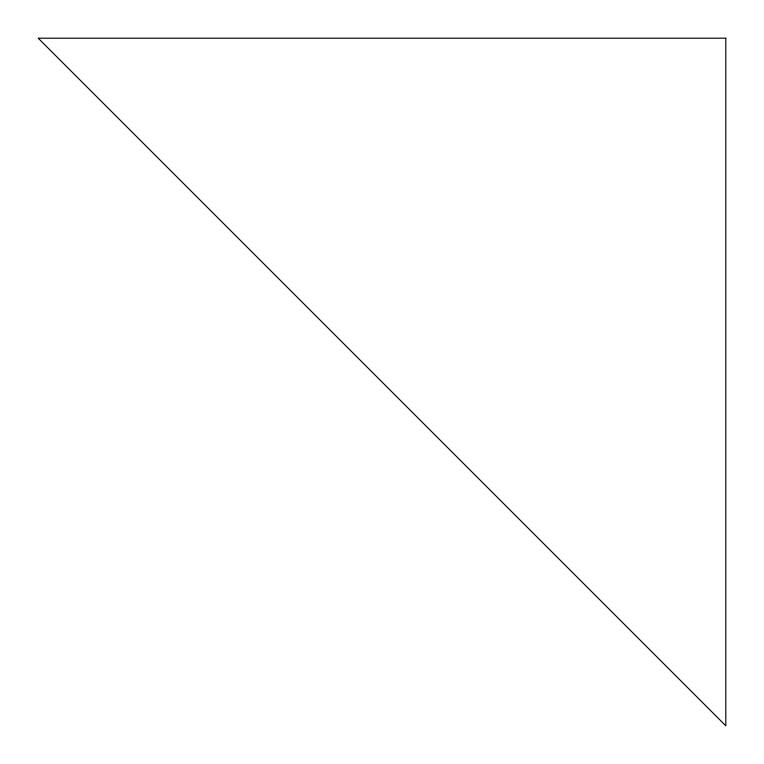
<?xml version="1.0" encoding="UTF-8"?>
<svg xmlns="http://www.w3.org/2000/svg" width="764" height="764" viewBox="0 0 764 764"><rect width="100%" height="100%" fill="white"/><g stroke="black" fill="none" stroke-linecap="round" stroke-linejoin="round"><path stroke-width="1.15" d="M725.8 38.2L38.2 38.2L725.8 725.8L725.8 38.2"/></g></svg>
